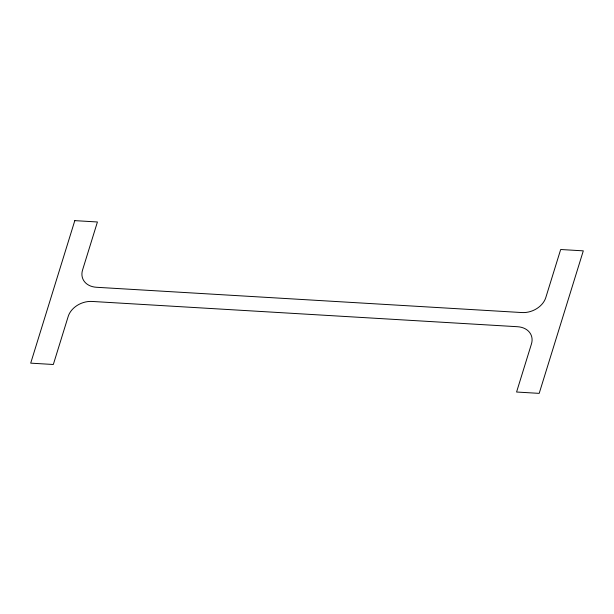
<?xml version="1.0" encoding="UTF-8"?>
<svg xmlns="http://www.w3.org/2000/svg" width="614" height="614" viewBox="0 0 614 614"><rect width="100%" height="100%" fill="white"/><g stroke="black" fill="none" stroke-linecap="round" stroke-linejoin="round"><path stroke-width="0.92" d="M74.808 220.633L30.7 363.15L53.326 364.493L68.2 316.433A20.139 15.381 -22.2 0 1 92.069 301.443L517.548 326.725A20.139 15.381 -22.2 0 1 531.448 343.955L516.574 392.024L539.192 393.367L583.3 250.85L560.674 249.507L545.8 297.567A20.139 15.381 -22.2 0 1 521.931 312.557L96.452 287.275A20.139 15.381 -22.2 0 1 82.552 270.045L97.426 221.976L74.808 220.633"/></g></svg>
